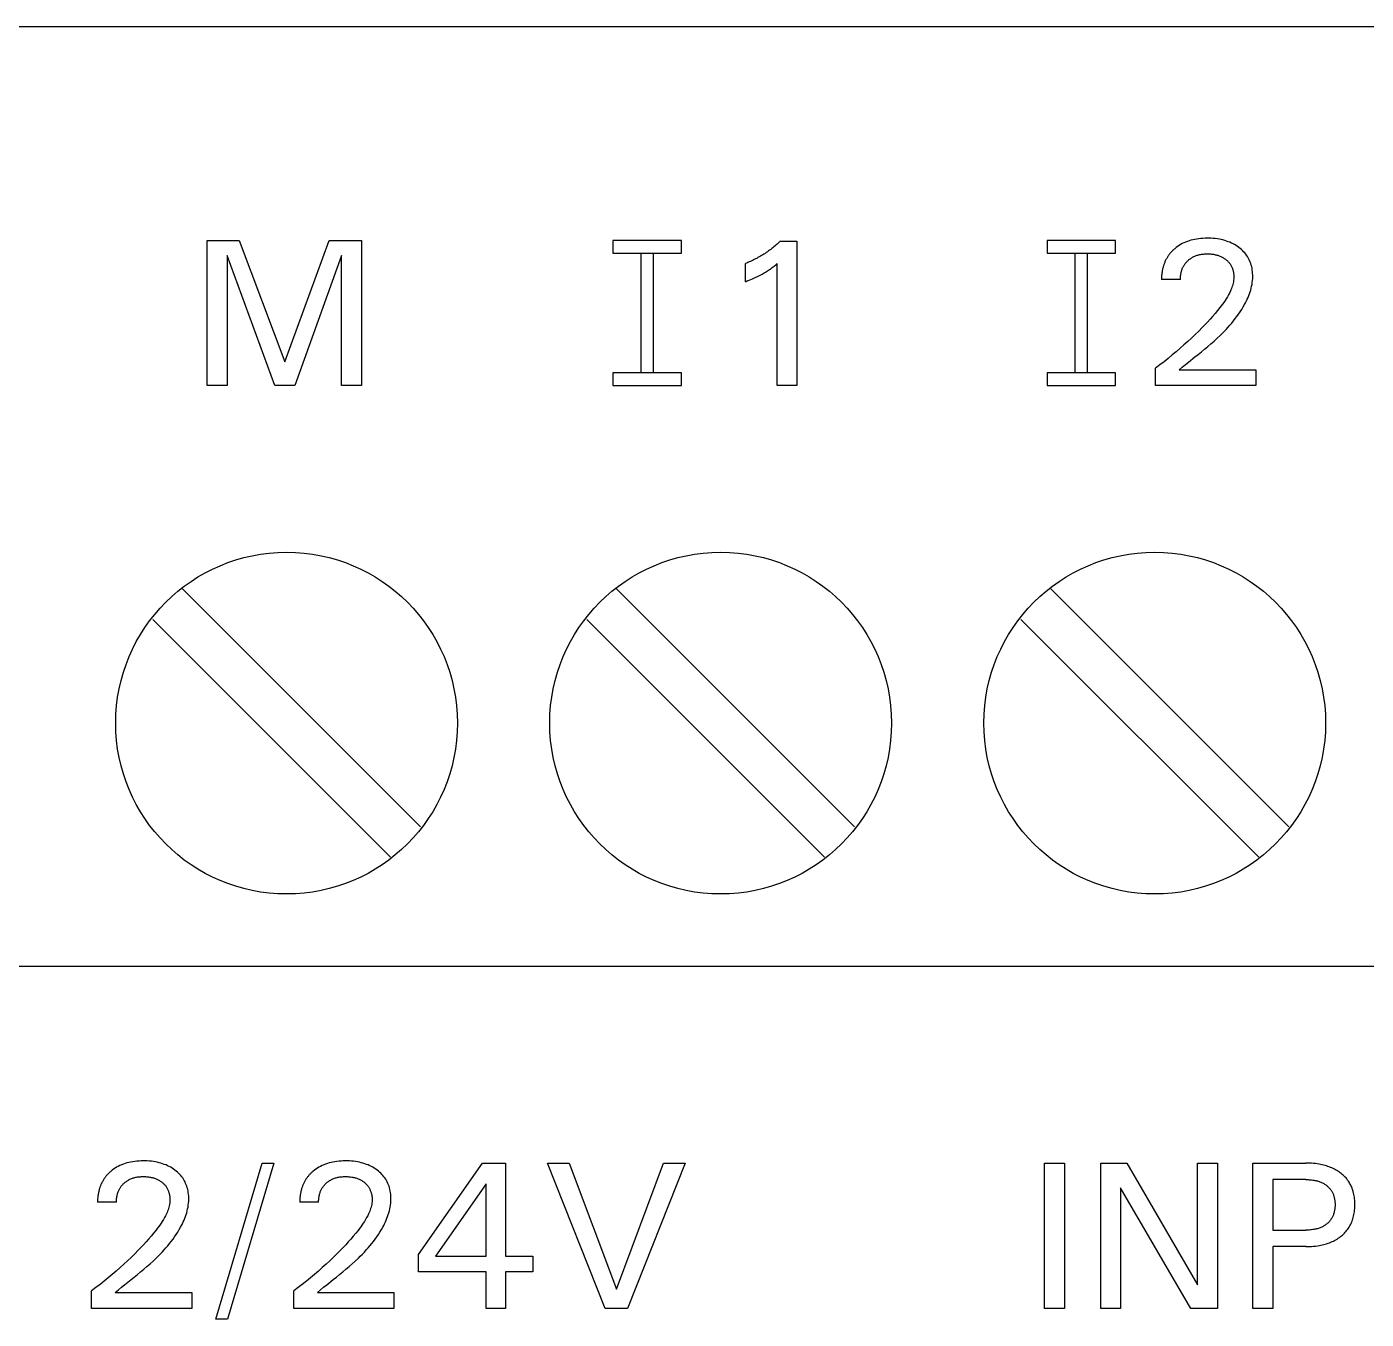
# Model space of a CAD drawing. Extents: x 0 to 420, y 0 to 297.
# Drawn here: x 154.85 to 170.53, y 244.73 to 259.86 of the extents above; entities that cross this region are included whole.
import ezdxf

# ---------------------------------------------------------------- set-up
doc = ezdxf.new("R2010")
doc.units = 0
doc.header["$LTSCALE"] = 23.1
doc.layers.add('10000_FRONT', color=7, linetype='CONTINUOUS')

msp = doc.modelspace()

# ---------------------------------------------------------------- linework, layer by layer
at = {"layer": '10000_FRONT', "color": 7, "linetype": 'CONTINUOUS'}
for p, q in [((182.263, 259.856), (148.763, 259.856)), ((156.963, 255.656), (156.963, 257.356)), ((156.963, 257.356), (157.34, 257.356)), ((157.34, 257.356), (157.874, 255.934)), ((157.874, 255.934), (158.391, 257.356)), ((158.391, 257.356), (158.768, 257.356)), ((158.768, 257.356), (158.768, 255.656)), ((161.713, 257.356), (161.713, 257.206)), ((162.513, 257.356), (161.713, 257.356)), ((162.513, 257.206), (162.513, 257.356)), ((163.546, 257.241), (163.533, 257.232)), ((163.559, 257.251), (163.546, 257.241)), ((163.572, 257.261), (163.559, 257.251)), ((163.585, 257.271), (163.572, 257.261)), ((163.597, 257.281), (163.585, 257.271)), ((163.61, 257.292), (163.597, 257.281)), ((163.622, 257.303), (163.61, 257.292)), ((163.635, 257.313), (163.622, 257.303)), ((163.647, 257.324), (163.635, 257.313)), ((163.659, 257.335), (163.647, 257.324)), ((163.67, 257.347), (163.659, 257.335)), ((163.67, 257.347), (163.863, 257.347)), ((163.863, 257.347), (163.863, 255.656)), ((166.793, 257.356), (166.793, 257.206)), ((167.593, 257.356), (166.793, 257.356)), ((167.593, 257.206), (167.593, 257.356)), ((168.263, 257.237), (168.257, 257.231)), ((168.269, 257.242), (168.263, 257.237)), ((168.275, 257.248), (168.269, 257.242)), ((168.281, 257.253), (168.275, 257.248)), ((168.287, 257.259), (168.281, 257.253)), ((168.304, 257.272), (168.287, 257.259)), ((168.321, 257.285), (168.304, 257.272)), ((168.338, 257.296), (168.321, 257.285)), ((168.356, 257.307), (168.338, 257.296)), ((168.375, 257.318), (168.356, 257.307)), ((168.394, 257.327), (168.375, 257.318)), ((168.414, 257.336), (168.394, 257.327)), ((168.435, 257.344), (168.414, 257.336)), ((168.456, 257.351), (168.435, 257.344)), ((168.477, 257.358), (168.456, 257.351)), ((168.498, 257.363), (168.477, 257.358)), ((168.52, 257.368), (168.498, 257.363)), ((168.544, 257.372), (168.52, 257.368)), ((168.569, 257.376), (168.544, 257.372)), ((168.593, 257.378), (168.569, 257.376)), ((168.618, 257.38), (168.593, 257.378)), ((168.642, 257.381), (168.618, 257.38)), ((168.667, 257.382), (168.642, 257.381)), ((168.691, 257.381), (168.667, 257.382)), ((168.715, 257.381), (168.691, 257.381)), ((168.739, 257.379), (168.715, 257.381)), ((168.762, 257.377), (168.739, 257.379)), ((168.786, 257.374), (168.762, 257.377)), ((168.81, 257.37), (168.786, 257.374)), ((168.831, 257.365), (168.81, 257.37)), ((168.852, 257.361), (168.831, 257.365)), ((168.873, 257.355), (168.852, 257.361)), ((168.894, 257.349), (168.873, 257.355)), ((168.914, 257.341), (168.894, 257.349)), ((168.934, 257.334), (168.914, 257.341)), ((168.952, 257.325), (168.934, 257.334)), ((168.971, 257.316), (168.952, 257.325)), ((168.988, 257.307), (168.971, 257.316)), ((169.006, 257.296), (168.988, 257.307)), ((169.023, 257.285), (169.006, 257.296)), ((169.039, 257.273), (169.023, 257.285)), ((169.054, 257.262), (169.039, 257.273)), ((169.068, 257.25), (169.054, 257.262)), ((169.081, 257.237), (169.068, 257.25)), ((169.094, 257.224), (169.081, 257.237)), ((157.196, 257.178), (157.196, 255.656)), ((157.756, 255.656), (157.196, 257.178)), ((158.535, 257.18), (157.99, 255.656)), ((158.535, 255.656), (158.535, 257.18)), ((161.713, 257.206), (162.513, 257.206)), ((162.038, 257.206), (162.038, 255.806)), ((162.188, 255.806), (162.188, 257.206)), ((163.278, 257.091), (163.263, 257.085)), ((163.263, 256.873), (163.263, 257.085)), ((163.293, 257.097), (163.278, 257.091)), ((163.308, 257.104), (163.293, 257.097)), ((163.323, 257.11), (163.308, 257.104)), ((163.338, 257.117), (163.323, 257.11)), ((163.352, 257.124), (163.338, 257.117)), ((163.367, 257.131), (163.352, 257.124)), ((163.382, 257.139), (163.367, 257.131)), ((163.396, 257.146), (163.382, 257.139)), ((163.41, 257.154), (163.396, 257.146)), ((163.424, 257.162), (163.41, 257.154)), ((163.438, 257.17), (163.424, 257.162)), ((163.452, 257.178), (163.438, 257.17)), ((163.466, 257.187), (163.452, 257.178)), ((163.479, 257.195), (163.466, 257.187)), ((163.493, 257.204), (163.479, 257.195)), ((163.506, 257.213), (163.493, 257.204)), ((163.52, 257.222), (163.506, 257.213)), ((163.533, 257.232), (163.52, 257.222)), ((163.617, 257.069), (163.635, 257.084)), ((163.635, 255.656), (163.635, 257.084)), ((166.793, 257.206), (167.593, 257.206)), ((167.118, 257.206), (167.118, 255.806)), ((167.268, 255.806), (167.268, 257.206)), ((168.163, 257.082), (168.16, 257.074)), ((168.166, 257.09), (168.163, 257.082)), ((168.17, 257.099), (168.166, 257.09)), ((168.173, 257.107), (168.17, 257.099)), ((168.177, 257.115), (168.173, 257.107)), ((168.18, 257.123), (168.177, 257.115)), ((168.184, 257.13), (168.18, 257.123)), ((168.188, 257.138), (168.184, 257.13)), ((168.193, 257.146), (168.188, 257.138)), ((168.197, 257.153), (168.193, 257.146)), ((168.202, 257.161), (168.197, 257.153)), ((168.206, 257.168), (168.202, 257.161)), ((168.211, 257.174), (168.206, 257.168)), ((168.215, 257.181), (168.211, 257.174)), ((168.22, 257.188), (168.215, 257.181)), ((168.225, 257.194), (168.22, 257.188)), ((168.23, 257.201), (168.225, 257.194)), ((168.235, 257.207), (168.23, 257.201)), ((168.241, 257.213), (168.235, 257.207)), ((168.246, 257.219), (168.241, 257.213)), ((168.252, 257.225), (168.246, 257.219)), ((168.257, 257.231), (168.252, 257.225)), ((168.406, 257.079), (168.411, 257.086)), ((168.411, 257.086), (168.416, 257.093)), ((168.416, 257.093), (168.422, 257.099)), ((168.422, 257.099), (168.428, 257.106)), ((168.428, 257.106), (168.433, 257.112)), ((168.433, 257.112), (168.44, 257.118)), ((168.44, 257.118), (168.447, 257.124)), ((168.447, 257.124), (168.454, 257.131)), ((168.454, 257.131), (168.462, 257.137)), ((168.462, 257.137), (168.47, 257.142)), ((168.47, 257.142), (168.478, 257.148)), ((168.478, 257.148), (168.486, 257.153)), ((168.486, 257.153), (168.495, 257.158)), ((168.495, 257.158), (168.503, 257.163)), ((168.503, 257.163), (168.512, 257.167)), ((168.512, 257.167), (168.521, 257.171)), ((168.521, 257.171), (168.531, 257.175)), ((168.531, 257.175), (168.54, 257.179)), ((168.54, 257.179), (168.55, 257.182)), ((168.55, 257.182), (168.559, 257.185)), ((168.559, 257.185), (168.569, 257.187)), ((168.569, 257.187), (168.579, 257.19)), ((168.579, 257.19), (168.59, 257.192)), ((168.59, 257.192), (168.601, 257.194)), ((168.601, 257.194), (168.612, 257.195)), ((168.612, 257.195), (168.623, 257.196)), ((168.623, 257.196), (168.634, 257.197)), ((168.634, 257.197), (168.645, 257.198)), ((168.645, 257.198), (168.656, 257.198)), ((168.656, 257.198), (168.667, 257.199)), ((168.667, 257.199), (168.679, 257.198)), ((168.679, 257.198), (168.691, 257.198)), ((168.691, 257.198), (168.704, 257.197)), ((168.704, 257.197), (168.716, 257.196)), ((168.716, 257.196), (168.728, 257.195)), ((168.728, 257.195), (168.74, 257.193)), ((168.74, 257.193), (168.752, 257.191)), ((168.752, 257.191), (168.762, 257.189)), ((168.762, 257.189), (168.771, 257.187)), ((168.771, 257.187), (168.781, 257.184)), ((168.781, 257.184), (168.79, 257.182)), ((168.79, 257.182), (168.799, 257.179)), ((168.799, 257.179), (168.808, 257.175)), ((168.808, 257.175), (168.817, 257.172)), ((168.817, 257.172), (168.826, 257.168)), ((168.826, 257.168), (168.835, 257.164)), ((168.835, 257.164), (168.843, 257.16)), ((168.843, 257.16), (168.851, 257.156)), ((168.851, 257.156), (168.859, 257.151)), ((168.859, 257.151), (168.866, 257.146)), ((168.866, 257.146), (168.874, 257.141)), ((168.874, 257.141), (168.881, 257.136)), ((168.881, 257.136), (168.888, 257.13)), ((168.888, 257.13), (168.895, 257.124)), ((168.895, 257.124), (168.901, 257.119)), ((168.901, 257.119), (168.907, 257.113)), ((168.907, 257.113), (168.913, 257.107)), ((168.913, 257.107), (168.919, 257.101)), ((168.919, 257.101), (168.924, 257.094)), ((168.924, 257.094), (168.93, 257.088)), ((168.93, 257.088), (168.935, 257.081)), ((168.935, 257.081), (168.939, 257.074)), ((169.106, 257.211), (169.094, 257.224)), ((169.118, 257.196), (169.106, 257.211)), ((169.129, 257.182), (169.118, 257.196)), ((169.139, 257.167), (169.129, 257.182)), ((169.148, 257.151), (169.139, 257.167)), ((169.156, 257.135), (169.148, 257.151)), ((169.164, 257.119), (169.156, 257.135)), ((169.171, 257.102), (169.164, 257.119)), ((169.177, 257.085), (169.171, 257.102)), ((169.183, 257.068), (169.177, 257.085)), ((163.368, 256.917), (163.383, 256.924)), ((163.383, 256.924), (163.398, 256.931)), ((163.398, 256.931), (163.413, 256.938)), ((163.413, 256.938), (163.428, 256.946)), ((163.428, 256.946), (163.443, 256.954)), ((163.443, 256.954), (163.458, 256.962)), ((163.458, 256.962), (163.47, 256.969)), ((163.47, 256.969), (163.483, 256.976)), ((163.483, 256.976), (163.496, 256.984)), ((163.496, 256.984), (163.508, 256.991)), ((163.508, 256.991), (163.521, 256.999)), ((163.521, 256.999), (163.533, 257.007)), ((163.533, 257.007), (163.544, 257.014)), ((163.544, 257.014), (163.554, 257.021)), ((163.554, 257.021), (163.565, 257.029)), ((163.565, 257.029), (163.576, 257.037)), ((163.576, 257.037), (163.588, 257.046)), ((163.588, 257.046), (163.599, 257.055)), ((163.599, 257.055), (163.617, 257.069)), ((168.134, 256.936), (168.133, 256.926)), ((168.133, 256.926), (168.133, 256.916)), ((168.135, 256.955), (168.134, 256.945)), ((168.134, 256.945), (168.134, 256.936)), ((168.136, 256.964), (168.135, 256.955)), ((168.137, 256.974), (168.136, 256.964)), ((168.139, 256.984), (168.137, 256.974)), ((168.14, 256.993), (168.139, 256.984)), ((168.142, 257.003), (168.14, 256.993)), ((168.144, 257.012), (168.142, 257.003)), ((168.146, 257.022), (168.144, 257.012)), ((168.148, 257.031), (168.146, 257.022)), ((168.15, 257.04), (168.148, 257.031)), ((168.152, 257.049), (168.15, 257.04)), ((168.155, 257.057), (168.152, 257.049)), ((168.158, 257.066), (168.155, 257.057)), ((168.16, 257.074), (168.158, 257.066)), ((168.354, 256.919), (168.355, 256.93)), ((168.355, 256.93), (168.356, 256.941)), ((168.356, 256.941), (168.357, 256.952)), ((168.357, 256.952), (168.359, 256.963)), ((168.359, 256.963), (168.361, 256.973)), ((168.361, 256.973), (168.363, 256.984)), ((168.363, 256.984), (168.365, 256.993)), ((168.365, 256.993), (168.368, 257.001)), ((168.368, 257.001), (168.37, 257.009)), ((168.37, 257.009), (168.373, 257.018)), ((168.373, 257.018), (168.376, 257.026)), ((168.376, 257.026), (168.38, 257.034)), ((168.38, 257.034), (168.384, 257.042)), ((168.384, 257.042), (168.388, 257.05)), ((168.388, 257.05), (168.392, 257.057)), ((168.392, 257.057), (168.396, 257.065)), ((168.396, 257.065), (168.401, 257.072)), ((168.401, 257.072), (168.406, 257.079)), ((168.939, 257.074), (168.944, 257.067)), ((168.944, 257.067), (168.948, 257.06)), ((168.948, 257.06), (168.952, 257.052)), ((168.952, 257.052), (168.956, 257.044)), ((168.956, 257.044), (168.959, 257.037)), ((168.959, 257.037), (168.962, 257.029)), ((168.962, 257.029), (168.965, 257.021)), ((168.965, 257.021), (168.967, 257.013)), ((168.967, 257.013), (168.97, 257.005)), ((168.97, 257.005), (168.972, 256.996)), ((168.972, 256.996), (168.974, 256.986)), ((168.974, 256.986), (168.976, 256.977)), ((168.976, 256.977), (168.977, 256.968)), ((168.977, 256.968), (168.979, 256.959)), ((168.979, 256.959), (168.979, 256.949)), ((168.979, 256.949), (168.98, 256.94)), ((168.98, 256.94), (168.98, 256.931)), ((168.98, 256.931), (168.98, 256.921)), ((169.188, 257.049), (169.183, 257.068)), ((169.192, 257.029), (169.188, 257.049)), ((169.195, 257.01), (169.192, 257.029)), ((169.198, 256.99), (169.195, 257.01)), ((169.199, 256.971), (169.198, 256.99)), ((169.2, 256.951), (169.199, 256.971)), ((169.2, 256.931), (169.2, 256.951)), ((169.2, 256.909), (169.2, 256.931)), ((163.263, 256.873), (163.284, 256.882)), ((163.284, 256.882), (163.305, 256.89)), ((163.305, 256.89), (163.326, 256.899)), ((163.326, 256.899), (163.347, 256.908)), ((163.347, 256.908), (163.368, 256.917)), ((168.133, 256.916), (168.133, 256.907)), ((168.133, 256.907), (168.133, 256.897)), ((168.354, 256.897), (168.133, 256.897)), ((168.354, 256.908), (168.354, 256.919)), ((168.354, 256.897), (168.354, 256.908)), ((168.945, 256.779), (168.939, 256.764)), ((168.952, 256.794), (168.945, 256.779)), ((168.957, 256.81), (168.952, 256.794)), ((168.963, 256.825), (168.957, 256.81)), ((168.967, 256.841), (168.963, 256.825)), ((168.971, 256.857), (168.967, 256.841)), ((168.975, 256.873), (168.971, 256.857)), ((168.977, 256.889), (168.975, 256.873)), ((168.979, 256.905), (168.977, 256.889)), ((168.98, 256.921), (168.979, 256.905)), ((169.169, 256.753), (169.176, 256.775)), ((169.176, 256.775), (169.182, 256.797)), ((169.182, 256.797), (169.187, 256.819)), ((169.187, 256.819), (169.192, 256.841)), ((169.192, 256.841), (169.195, 256.864)), ((169.195, 256.864), (169.198, 256.886)), ((169.198, 256.886), (169.2, 256.909)), ((168.846, 256.61), (168.831, 256.589)), ((168.861, 256.631), (168.846, 256.61)), ((168.876, 256.652), (168.861, 256.631)), ((168.889, 256.673), (168.876, 256.652)), ((168.903, 256.695), (168.889, 256.673)), ((168.916, 256.718), (168.903, 256.695)), ((168.928, 256.74), (168.916, 256.718)), ((168.939, 256.764), (168.928, 256.74)), ((169.105, 256.607), (169.116, 256.627)), ((169.116, 256.627), (169.126, 256.647)), ((169.126, 256.647), (169.135, 256.668)), ((169.135, 256.668), (169.145, 256.689)), ((169.145, 256.689), (169.153, 256.71)), ((169.153, 256.71), (169.161, 256.732)), ((169.161, 256.732), (169.169, 256.753)), ((168.73, 256.466), (168.701, 256.433)), ((168.759, 256.5), (168.73, 256.466)), ((168.787, 256.534), (168.759, 256.5)), ((168.815, 256.569), (168.787, 256.534)), ((168.831, 256.589), (168.815, 256.569)), ((168.996, 256.44), (169.016, 256.466)), ((169.016, 256.466), (169.035, 256.493)), ((169.035, 256.493), (169.054, 256.521)), ((169.054, 256.521), (169.072, 256.549)), ((169.072, 256.549), (169.089, 256.577)), ((169.089, 256.577), (169.105, 256.607)), ((168.609, 256.336), (168.568, 256.294)), ((168.64, 256.368), (168.609, 256.336)), ((168.67, 256.4), (168.64, 256.368)), ((168.701, 256.433), (168.67, 256.4)), ((168.865, 256.29), (168.888, 256.314)), ((168.888, 256.314), (168.911, 256.339)), ((168.911, 256.339), (168.933, 256.363)), ((168.933, 256.363), (168.955, 256.388)), ((168.955, 256.388), (168.976, 256.414)), ((168.976, 256.414), (168.996, 256.44)), ((168.44, 256.173), (168.395, 256.133)), ((168.483, 256.213), (168.44, 256.173)), ((168.526, 256.253), (168.483, 256.213)), ((168.568, 256.294), (168.526, 256.253)), ((168.674, 256.114), (168.711, 256.146)), ((168.711, 256.146), (168.747, 256.178)), ((168.747, 256.178), (168.783, 256.21)), ((168.783, 256.21), (168.818, 256.244)), ((168.818, 256.244), (168.842, 256.267)), ((168.842, 256.267), (168.865, 256.29)), ((168.258, 256.015), (168.21, 255.975)), ((168.304, 256.053), (168.258, 256.015)), ((168.35, 256.093), (168.304, 256.053)), ((168.395, 256.133), (168.35, 256.093)), ((168.45, 255.932), (168.524, 255.992)), ((168.524, 255.992), (168.562, 256.022)), ((168.562, 256.022), (168.599, 256.052)), ((168.599, 256.052), (168.637, 256.083)), ((168.637, 256.083), (168.674, 256.114)), ((168.113, 255.898), (168.063, 255.86)), ((168.063, 255.656), (168.063, 255.86)), ((168.162, 255.936), (168.113, 255.898)), ((168.21, 255.975), (168.162, 255.936)), ((168.34, 255.842), (168.376, 255.872)), ((168.34, 255.842), (169.235, 255.842)), ((168.376, 255.872), (168.413, 255.902)), ((168.413, 255.902), (168.45, 255.932)), ((169.235, 255.842), (169.235, 255.656)), ((161.713, 255.806), (161.713, 255.656)), ((162.513, 255.806), (161.713, 255.806)), ((162.513, 255.656), (162.513, 255.806)), ((166.793, 255.806), (166.793, 255.656)), ((167.593, 255.806), (166.793, 255.806)), ((167.593, 255.656), (167.593, 255.806)), ((157.196, 255.656), (156.963, 255.656)), ((157.99, 255.656), (157.756, 255.656)), ((158.768, 255.656), (158.535, 255.656)), ((161.713, 255.656), (162.513, 255.656)), ((163.863, 255.656), (163.635, 255.656)), ((166.793, 255.656), (167.593, 255.656)), ((169.235, 255.656), (168.063, 255.656)), ((159.461, 250.492), (156.676, 253.277)), ((164.541, 250.492), (161.756, 253.277)), ((169.621, 250.492), (166.836, 253.277)), ((156.326, 252.92), (159.11, 250.136)), ((161.406, 252.92), (164.19, 250.136)), ((166.486, 252.92), (169.27, 250.136)), ((182.263, 248.856), (148.763, 248.856)), ((156.141, 246.578), (156.117, 246.576)), ((156.166, 246.58), (156.141, 246.578)), ((156.19, 246.581), (156.166, 246.58)), ((156.215, 246.582), (156.19, 246.581)), ((156.239, 246.581), (156.215, 246.582)), ((156.263, 246.581), (156.239, 246.581)), ((156.287, 246.579), (156.263, 246.581)), ((156.311, 246.577), (156.287, 246.579)), ((158.508, 246.578), (158.483, 246.576)), ((158.532, 246.58), (158.508, 246.578)), ((158.557, 246.581), (158.532, 246.58)), ((158.581, 246.582), (158.557, 246.581)), ((158.605, 246.581), (158.581, 246.582)), ((158.629, 246.581), (158.605, 246.581)), ((158.653, 246.579), (158.629, 246.581)), ((158.677, 246.577), (158.653, 246.579)), ((155.8, 246.425), (155.794, 246.419)), ((155.805, 246.431), (155.8, 246.425)), ((155.811, 246.437), (155.805, 246.431)), ((155.817, 246.442), (155.811, 246.437)), ((155.823, 246.448), (155.817, 246.442)), ((155.829, 246.453), (155.823, 246.448)), ((155.835, 246.459), (155.829, 246.453)), ((155.852, 246.472), (155.835, 246.459)), ((155.869, 246.485), (155.852, 246.472)), ((155.886, 246.496), (155.869, 246.485)), ((155.904, 246.507), (155.886, 246.496)), ((155.923, 246.518), (155.904, 246.507)), ((155.942, 246.527), (155.923, 246.518)), ((155.962, 246.536), (155.942, 246.527)), ((155.983, 246.544), (155.962, 246.536)), ((156.004, 246.551), (155.983, 246.544)), ((156.025, 246.558), (156.004, 246.551)), ((156.047, 246.563), (156.025, 246.558)), ((156.068, 246.568), (156.047, 246.563)), ((156.093, 246.572), (156.068, 246.568)), ((156.117, 246.576), (156.093, 246.572)), ((156.334, 246.574), (156.311, 246.577)), ((156.358, 246.57), (156.334, 246.574)), ((156.379, 246.565), (156.358, 246.57)), ((156.4, 246.561), (156.379, 246.565)), ((156.421, 246.555), (156.4, 246.561)), ((156.442, 246.549), (156.421, 246.555)), ((156.462, 246.541), (156.442, 246.549)), ((156.482, 246.534), (156.462, 246.541)), ((156.501, 246.525), (156.482, 246.534)), ((156.519, 246.516), (156.501, 246.525)), ((156.537, 246.507), (156.519, 246.516)), ((156.554, 246.496), (156.537, 246.507)), ((156.571, 246.485), (156.554, 246.496)), ((156.587, 246.473), (156.571, 246.485)), ((156.602, 246.462), (156.587, 246.473)), ((156.616, 246.45), (156.602, 246.462)), ((156.629, 246.437), (156.616, 246.45)), ((156.642, 246.424), (156.629, 246.437)), ((156.654, 246.411), (156.642, 246.424)), ((157.066, 244.729), (157.607, 246.556)), ((157.744, 246.556), (157.203, 244.729)), ((157.607, 246.556), (157.744, 246.556)), ((158.166, 246.425), (158.161, 246.419)), ((158.172, 246.431), (158.166, 246.425)), ((158.178, 246.437), (158.172, 246.431)), ((158.183, 246.442), (158.178, 246.437)), ((158.189, 246.448), (158.183, 246.442)), ((158.196, 246.453), (158.189, 246.448)), ((158.202, 246.459), (158.196, 246.453)), ((158.218, 246.472), (158.202, 246.459)), ((158.235, 246.485), (158.218, 246.472)), ((158.253, 246.496), (158.235, 246.485)), ((158.271, 246.507), (158.253, 246.496)), ((158.289, 246.518), (158.271, 246.507)), ((158.308, 246.527), (158.289, 246.518)), ((158.328, 246.536), (158.308, 246.527)), ((158.349, 246.544), (158.328, 246.536)), ((158.37, 246.551), (158.349, 246.544)), ((158.391, 246.558), (158.37, 246.551)), ((158.413, 246.563), (158.391, 246.558)), ((158.435, 246.568), (158.413, 246.563)), ((158.459, 246.572), (158.435, 246.568)), ((158.483, 246.576), (158.459, 246.572)), ((158.701, 246.574), (158.677, 246.577)), ((158.724, 246.57), (158.701, 246.574)), ((158.746, 246.565), (158.724, 246.57)), ((158.767, 246.561), (158.746, 246.565)), ((158.787, 246.555), (158.767, 246.561)), ((158.808, 246.549), (158.787, 246.555)), ((158.828, 246.541), (158.808, 246.549)), ((158.848, 246.534), (158.828, 246.541)), ((158.867, 246.525), (158.848, 246.534)), ((158.885, 246.516), (158.867, 246.525)), ((158.903, 246.507), (158.885, 246.516)), ((158.92, 246.496), (158.903, 246.507)), ((158.937, 246.485), (158.92, 246.496)), ((158.954, 246.473), (158.937, 246.485)), ((158.968, 246.462), (158.954, 246.473)), ((158.982, 246.45), (158.968, 246.462)), ((158.995, 246.437), (158.982, 246.45)), ((159.008, 246.424), (158.995, 246.437)), ((159.021, 246.411), (159.008, 246.424)), ((159.437, 245.487), (160.186, 246.556)), ((160.186, 246.556), (160.455, 246.556)), ((160.455, 246.556), (160.455, 245.467)), ((161.622, 244.856), (160.947, 246.556)), ((160.947, 246.556), (161.199, 246.556)), ((161.199, 246.556), (161.756, 245.079)), ((161.756, 245.079), (162.305, 246.556)), ((162.557, 246.556), (161.882, 244.856)), ((162.305, 246.556), (162.557, 246.556)), ((166.763, 244.856), (166.763, 246.556)), ((166.763, 246.556), (166.996, 246.556)), ((166.996, 246.556), (166.996, 244.856)), ((167.422, 244.856), (167.422, 246.556)), ((167.422, 246.556), (167.725, 246.556)), ((167.725, 246.556), (168.555, 245.131)), ((168.555, 245.131), (168.555, 246.556)), ((168.555, 246.556), (168.786, 246.556)), ((168.786, 246.556), (168.786, 244.856)), ((169.203, 244.856), (169.203, 246.556)), ((169.203, 246.556), (169.821, 246.556)), ((169.843, 246.556), (169.821, 246.556)), ((169.866, 246.555), (169.843, 246.556)), ((169.888, 246.554), (169.866, 246.555)), ((169.911, 246.553), (169.888, 246.554)), ((169.933, 246.55), (169.911, 246.553)), ((169.956, 246.547), (169.933, 246.55)), ((169.978, 246.544), (169.956, 246.547)), ((169.995, 246.541), (169.978, 246.544)), ((170.012, 246.537), (169.995, 246.541)), ((170.029, 246.533), (170.012, 246.537)), ((170.046, 246.529), (170.029, 246.533)), ((170.063, 246.524), (170.046, 246.529)), ((170.079, 246.518), (170.063, 246.524)), ((170.096, 246.512), (170.079, 246.518)), ((170.112, 246.506), (170.096, 246.512)), ((170.127, 246.5), (170.112, 246.506)), ((170.142, 246.493), (170.127, 246.5)), ((170.156, 246.486), (170.142, 246.493)), ((170.17, 246.478), (170.156, 246.486)), ((170.184, 246.47), (170.17, 246.478)), ((170.198, 246.462), (170.184, 246.47)), ((170.211, 246.453), (170.198, 246.462)), ((170.225, 246.443), (170.211, 246.453)), ((170.237, 246.434), (170.225, 246.443)), ((170.248, 246.424), (170.237, 246.434)), ((170.26, 246.414), (170.248, 246.424)), ((155.706, 246.266), (155.703, 246.257)), ((155.709, 246.274), (155.706, 246.266)), ((155.711, 246.282), (155.709, 246.274)), ((155.715, 246.29), (155.711, 246.282)), ((155.718, 246.299), (155.715, 246.29)), ((155.721, 246.307), (155.718, 246.299)), ((155.725, 246.315), (155.721, 246.307)), ((155.729, 246.323), (155.725, 246.315)), ((155.732, 246.33), (155.729, 246.323)), ((155.737, 246.338), (155.732, 246.33)), ((155.741, 246.346), (155.737, 246.338)), ((155.745, 246.353), (155.741, 246.346)), ((155.75, 246.361), (155.745, 246.353)), ((155.754, 246.368), (155.75, 246.361)), ((155.759, 246.374), (155.754, 246.368)), ((155.763, 246.381), (155.759, 246.374)), ((155.768, 246.388), (155.763, 246.381)), ((155.773, 246.394), (155.768, 246.388)), ((155.778, 246.401), (155.773, 246.394)), ((155.783, 246.407), (155.778, 246.401)), ((155.789, 246.413), (155.783, 246.407)), ((155.794, 246.419), (155.789, 246.413)), ((155.94, 246.257), (155.944, 246.265)), ((155.944, 246.265), (155.949, 246.272)), ((155.949, 246.272), (155.954, 246.279)), ((155.954, 246.279), (155.959, 246.286)), ((155.959, 246.286), (155.964, 246.293)), ((155.964, 246.293), (155.97, 246.299)), ((155.97, 246.299), (155.976, 246.306)), ((155.976, 246.306), (155.982, 246.312)), ((155.982, 246.312), (155.988, 246.318)), ((155.988, 246.318), (155.995, 246.324)), ((155.995, 246.324), (156.003, 246.331)), ((156.003, 246.331), (156.01, 246.337)), ((156.01, 246.337), (156.018, 246.342)), ((156.018, 246.342), (156.026, 246.348)), ((156.026, 246.348), (156.034, 246.353)), ((156.034, 246.353), (156.043, 246.358)), ((156.043, 246.358), (156.051, 246.363)), ((156.051, 246.363), (156.06, 246.367)), ((156.06, 246.367), (156.07, 246.371)), ((156.07, 246.371), (156.079, 246.375)), ((156.079, 246.375), (156.088, 246.379)), ((156.088, 246.379), (156.098, 246.382)), ((156.098, 246.382), (156.108, 246.385)), ((156.108, 246.385), (156.117, 246.387)), ((156.117, 246.387), (156.127, 246.39)), ((156.127, 246.39), (156.138, 246.392)), ((156.138, 246.392), (156.149, 246.394)), ((156.149, 246.394), (156.16, 246.395)), ((156.16, 246.395), (156.171, 246.396)), ((156.171, 246.396), (156.182, 246.397)), ((156.182, 246.397), (156.193, 246.398)), ((156.193, 246.398), (156.204, 246.398)), ((156.204, 246.398), (156.215, 246.399)), ((156.215, 246.399), (156.227, 246.398)), ((156.227, 246.398), (156.24, 246.398)), ((156.24, 246.398), (156.252, 246.397)), ((156.252, 246.397), (156.264, 246.396)), ((156.264, 246.396), (156.276, 246.395)), ((156.276, 246.395), (156.289, 246.393)), ((156.289, 246.393), (156.301, 246.391)), ((156.301, 246.391), (156.31, 246.389)), ((156.31, 246.389), (156.32, 246.387)), ((156.32, 246.387), (156.329, 246.384)), ((156.329, 246.384), (156.338, 246.382)), ((156.338, 246.382), (156.347, 246.379)), ((156.347, 246.379), (156.357, 246.375)), ((156.357, 246.375), (156.366, 246.372)), ((156.366, 246.372), (156.375, 246.368)), ((156.375, 246.368), (156.383, 246.364)), ((156.383, 246.364), (156.391, 246.36)), ((156.391, 246.36), (156.399, 246.356)), ((156.399, 246.356), (156.407, 246.351)), ((156.407, 246.351), (156.415, 246.346)), ((156.415, 246.346), (156.422, 246.341)), ((156.422, 246.341), (156.429, 246.336)), ((156.429, 246.336), (156.437, 246.33)), ((156.437, 246.33), (156.443, 246.324)), ((156.443, 246.324), (156.449, 246.319)), ((156.449, 246.319), (156.456, 246.313)), ((156.456, 246.313), (156.461, 246.307)), ((156.461, 246.307), (156.467, 246.301)), ((156.467, 246.301), (156.473, 246.294)), ((156.473, 246.294), (156.478, 246.288)), ((156.478, 246.288), (156.483, 246.281)), ((156.483, 246.281), (156.488, 246.274)), ((156.488, 246.274), (156.492, 246.267)), ((156.492, 246.267), (156.496, 246.26)), ((156.666, 246.396), (156.654, 246.411)), ((156.677, 246.382), (156.666, 246.396)), ((156.687, 246.367), (156.677, 246.382)), ((156.696, 246.351), (156.687, 246.367)), ((156.705, 246.335), (156.696, 246.351)), ((156.712, 246.319), (156.705, 246.335)), ((156.719, 246.302), (156.712, 246.319)), ((156.725, 246.285), (156.719, 246.302)), ((156.731, 246.268), (156.725, 246.285)), ((156.736, 246.249), (156.731, 246.268)), ((158.072, 246.266), (158.069, 246.257)), ((158.075, 246.274), (158.072, 246.266)), ((158.078, 246.282), (158.075, 246.274)), ((158.081, 246.29), (158.078, 246.282)), ((158.084, 246.299), (158.081, 246.29)), ((158.088, 246.307), (158.084, 246.299)), ((158.091, 246.315), (158.088, 246.307)), ((158.095, 246.323), (158.091, 246.315)), ((158.099, 246.33), (158.095, 246.323)), ((158.103, 246.338), (158.099, 246.33)), ((158.107, 246.346), (158.103, 246.338)), ((158.111, 246.353), (158.107, 246.346)), ((158.116, 246.361), (158.111, 246.353)), ((158.12, 246.368), (158.116, 246.361)), ((158.125, 246.374), (158.12, 246.368)), ((158.13, 246.381), (158.125, 246.374)), ((158.134, 246.388), (158.13, 246.381)), ((158.139, 246.394), (158.134, 246.388)), ((158.145, 246.401), (158.139, 246.394)), ((158.15, 246.407), (158.145, 246.401)), ((158.155, 246.413), (158.15, 246.407)), ((158.161, 246.419), (158.155, 246.413)), ((158.306, 246.257), (158.311, 246.265)), ((158.311, 246.265), (158.315, 246.272)), ((158.315, 246.272), (158.32, 246.279)), ((158.32, 246.279), (158.325, 246.286)), ((158.325, 246.286), (158.331, 246.293)), ((158.331, 246.293), (158.336, 246.299)), ((158.336, 246.299), (158.342, 246.306)), ((158.342, 246.306), (158.348, 246.312)), ((158.348, 246.312), (158.354, 246.318)), ((158.354, 246.318), (158.361, 246.324)), ((158.361, 246.324), (158.369, 246.331)), ((158.369, 246.331), (158.376, 246.337)), ((158.376, 246.337), (158.384, 246.342)), ((158.384, 246.342), (158.392, 246.348)), ((158.392, 246.348), (158.401, 246.353)), ((158.401, 246.353), (158.409, 246.358)), ((158.409, 246.358), (158.418, 246.363)), ((158.418, 246.363), (158.427, 246.367)), ((158.427, 246.367), (158.436, 246.371)), ((158.436, 246.371), (158.445, 246.375)), ((158.445, 246.375), (158.455, 246.379)), ((158.455, 246.379), (158.464, 246.382)), ((158.464, 246.382), (158.474, 246.385)), ((158.474, 246.385), (158.484, 246.387)), ((158.484, 246.387), (158.493, 246.39)), ((158.493, 246.39), (158.504, 246.392)), ((158.504, 246.392), (158.515, 246.394)), ((158.515, 246.394), (158.526, 246.395)), ((158.526, 246.395), (158.537, 246.396)), ((158.537, 246.396), (158.548, 246.397)), ((158.548, 246.397), (158.559, 246.398)), ((158.559, 246.398), (158.57, 246.398)), ((158.57, 246.398), (158.581, 246.399)), ((158.581, 246.399), (158.594, 246.398)), ((158.594, 246.398), (158.606, 246.398)), ((158.606, 246.398), (158.618, 246.397)), ((158.618, 246.397), (158.63, 246.396)), ((158.63, 246.396), (158.643, 246.395)), ((158.643, 246.395), (158.655, 246.393)), ((158.655, 246.393), (158.667, 246.391)), ((158.667, 246.391), (158.676, 246.389)), ((158.676, 246.389), (158.686, 246.387)), ((158.686, 246.387), (158.695, 246.384)), ((158.695, 246.384), (158.705, 246.382)), ((158.705, 246.382), (158.714, 246.379)), ((158.714, 246.379), (158.723, 246.375)), ((158.723, 246.375), (158.732, 246.372)), ((158.732, 246.372), (158.741, 246.368)), ((158.741, 246.368), (158.749, 246.364)), ((158.749, 246.364), (158.757, 246.36)), ((158.757, 246.36), (158.765, 246.356)), ((158.765, 246.356), (158.773, 246.351)), ((158.773, 246.351), (158.781, 246.346)), ((158.781, 246.346), (158.788, 246.341)), ((158.788, 246.341), (158.796, 246.336)), ((158.796, 246.336), (158.803, 246.33)), ((158.803, 246.33), (158.809, 246.324)), ((158.809, 246.324), (158.816, 246.319)), ((158.816, 246.319), (158.822, 246.313)), ((158.822, 246.313), (158.828, 246.307)), ((158.828, 246.307), (158.833, 246.301)), ((158.833, 246.301), (158.839, 246.294)), ((158.839, 246.294), (158.844, 246.288)), ((158.844, 246.288), (158.849, 246.281)), ((158.849, 246.281), (158.854, 246.274)), ((158.854, 246.274), (158.858, 246.267)), ((158.858, 246.267), (158.862, 246.26)), ((159.032, 246.396), (159.021, 246.411)), ((159.043, 246.382), (159.032, 246.396)), ((159.053, 246.367), (159.043, 246.382)), ((159.062, 246.351), (159.053, 246.367)), ((159.071, 246.335), (159.062, 246.351)), ((159.078, 246.319), (159.071, 246.335)), ((159.085, 246.302), (159.078, 246.319)), ((159.092, 246.285), (159.085, 246.302)), ((159.097, 246.268), (159.092, 246.285)), ((159.102, 246.249), (159.097, 246.268)), ((160.227, 246.314), (159.635, 245.467)), ((160.227, 245.467), (160.227, 246.314)), ((167.654, 246.266), (167.654, 244.856)), ((168.474, 244.856), (167.654, 246.266)), ((169.435, 246.364), (169.435, 245.771)), ((169.821, 246.364), (169.435, 246.364)), ((169.821, 246.364), (169.835, 246.363)), ((169.835, 246.363), (169.848, 246.363)), ((169.848, 246.363), (169.862, 246.362)), ((169.862, 246.362), (169.875, 246.361)), ((169.875, 246.361), (169.889, 246.36)), ((169.889, 246.36), (169.902, 246.358)), ((169.902, 246.358), (169.916, 246.356)), ((169.916, 246.356), (169.926, 246.354)), ((169.926, 246.354), (169.937, 246.352)), ((169.937, 246.352), (169.947, 246.349)), ((169.947, 246.349), (169.957, 246.347)), ((169.957, 246.347), (169.967, 246.344)), ((169.967, 246.344), (169.977, 246.341)), ((169.977, 246.341), (169.987, 246.337)), ((169.987, 246.337), (169.997, 246.333)), ((169.997, 246.333), (170.005, 246.329)), ((170.005, 246.329), (170.014, 246.325)), ((170.014, 246.325), (170.023, 246.321)), ((170.023, 246.321), (170.031, 246.316)), ((170.031, 246.316), (170.039, 246.311)), ((170.039, 246.311), (170.048, 246.306)), ((170.048, 246.306), (170.055, 246.301)), ((170.055, 246.301), (170.063, 246.295)), ((170.063, 246.295), (170.07, 246.289)), ((170.07, 246.289), (170.077, 246.283)), ((170.077, 246.283), (170.084, 246.277)), ((170.084, 246.277), (170.09, 246.271)), ((170.09, 246.271), (170.096, 246.264)), ((170.096, 246.264), (170.102, 246.257)), ((170.271, 246.404), (170.26, 246.414)), ((170.281, 246.393), (170.271, 246.404)), ((170.292, 246.382), (170.281, 246.393)), ((170.301, 246.37), (170.292, 246.382)), ((170.311, 246.358), (170.301, 246.37)), ((170.32, 246.346), (170.311, 246.358)), ((170.327, 246.334), (170.32, 246.346)), ((170.334, 246.323), (170.327, 246.334)), ((170.341, 246.311), (170.334, 246.323)), ((170.347, 246.299), (170.341, 246.311)), ((170.353, 246.286), (170.347, 246.299)), ((170.359, 246.274), (170.353, 246.286)), ((170.364, 246.261), (170.359, 246.274)), ((155.682, 246.126), (155.681, 246.116)), ((155.681, 246.116), (155.681, 246.107)), ((155.681, 246.107), (155.681, 246.097)), ((155.683, 246.145), (155.682, 246.136)), ((155.682, 246.136), (155.682, 246.126)), ((155.684, 246.164), (155.683, 246.155)), ((155.683, 246.155), (155.683, 246.145)), ((155.686, 246.174), (155.684, 246.164)), ((155.687, 246.184), (155.686, 246.174)), ((155.688, 246.193), (155.687, 246.184)), ((155.69, 246.203), (155.688, 246.193)), ((155.692, 246.212), (155.69, 246.203)), ((155.694, 246.222), (155.692, 246.212)), ((155.696, 246.231), (155.694, 246.222)), ((155.698, 246.24), (155.696, 246.231)), ((155.701, 246.249), (155.698, 246.24)), ((155.703, 246.257), (155.701, 246.249)), ((155.902, 246.119), (155.903, 246.13)), ((155.902, 246.108), (155.902, 246.119)), ((155.902, 246.097), (155.902, 246.108)), ((155.903, 246.13), (155.904, 246.141)), ((155.904, 246.141), (155.905, 246.152)), ((155.905, 246.152), (155.907, 246.163)), ((155.907, 246.163), (155.909, 246.173)), ((155.909, 246.173), (155.911, 246.184)), ((155.911, 246.184), (155.913, 246.193)), ((155.913, 246.193), (155.916, 246.201)), ((155.916, 246.201), (155.919, 246.209)), ((155.919, 246.209), (155.921, 246.218)), ((155.921, 246.218), (155.925, 246.226)), ((155.925, 246.226), (155.928, 246.234)), ((155.928, 246.234), (155.932, 246.242)), ((155.932, 246.242), (155.936, 246.25)), ((155.936, 246.25), (155.94, 246.257)), ((156.496, 246.26), (156.5, 246.252)), ((156.5, 246.252), (156.504, 246.244)), ((156.504, 246.244), (156.507, 246.237)), ((156.507, 246.237), (156.51, 246.229)), ((156.51, 246.229), (156.513, 246.221)), ((156.513, 246.221), (156.516, 246.213)), ((156.516, 246.213), (156.518, 246.205)), ((156.518, 246.205), (156.52, 246.196)), ((156.52, 246.196), (156.522, 246.186)), ((156.522, 246.186), (156.524, 246.177)), ((156.524, 246.177), (156.526, 246.168)), ((156.526, 246.168), (156.527, 246.159)), ((156.527, 246.159), (156.528, 246.149)), ((156.528, 246.121), (156.527, 246.105)), ((156.528, 246.149), (156.528, 246.14)), ((156.528, 246.14), (156.528, 246.131)), ((156.528, 246.131), (156.528, 246.121)), ((156.74, 246.229), (156.736, 246.249)), ((156.743, 246.21), (156.74, 246.229)), ((156.746, 246.19), (156.743, 246.21)), ((156.748, 246.171), (156.746, 246.19)), ((156.746, 246.086), (156.748, 246.109)), ((156.749, 246.151), (156.748, 246.171)), ((156.748, 246.109), (156.749, 246.131)), ((156.749, 246.131), (156.749, 246.151)), ((158.048, 246.116), (158.047, 246.107)), ((158.047, 246.107), (158.047, 246.097)), ((158.049, 246.145), (158.048, 246.136)), ((158.048, 246.136), (158.048, 246.126)), ((158.048, 246.126), (158.048, 246.116)), ((158.05, 246.155), (158.049, 246.145)), ((158.051, 246.164), (158.05, 246.155)), ((158.052, 246.174), (158.051, 246.164)), ((158.053, 246.184), (158.052, 246.174)), ((158.055, 246.193), (158.053, 246.184)), ((158.056, 246.203), (158.055, 246.193)), ((158.058, 246.212), (158.056, 246.203)), ((158.06, 246.222), (158.058, 246.212)), ((158.062, 246.231), (158.06, 246.222)), ((158.065, 246.24), (158.062, 246.231)), ((158.067, 246.249), (158.065, 246.24)), ((158.069, 246.257), (158.067, 246.249)), ((158.268, 246.119), (158.269, 246.13)), ((158.268, 246.108), (158.268, 246.119)), ((158.268, 246.097), (158.268, 246.108)), ((158.269, 246.13), (158.27, 246.141)), ((158.27, 246.141), (158.271, 246.152)), ((158.271, 246.152), (158.273, 246.163)), ((158.273, 246.163), (158.275, 246.173)), ((158.275, 246.173), (158.278, 246.184)), ((158.278, 246.184), (158.28, 246.193)), ((158.28, 246.193), (158.282, 246.201)), ((158.282, 246.201), (158.285, 246.209)), ((158.285, 246.209), (158.288, 246.218)), ((158.288, 246.218), (158.291, 246.226)), ((158.291, 246.226), (158.294, 246.234)), ((158.294, 246.234), (158.298, 246.242)), ((158.298, 246.242), (158.302, 246.25)), ((158.302, 246.25), (158.306, 246.257)), ((158.862, 246.26), (158.866, 246.252)), ((158.866, 246.252), (158.87, 246.244)), ((158.87, 246.244), (158.873, 246.237)), ((158.873, 246.237), (158.876, 246.229)), ((158.876, 246.229), (158.879, 246.221)), ((158.879, 246.221), (158.882, 246.213)), ((158.882, 246.213), (158.884, 246.205)), ((158.884, 246.205), (158.887, 246.196)), ((158.887, 246.196), (158.889, 246.186)), ((158.889, 246.186), (158.89, 246.177)), ((158.89, 246.177), (158.892, 246.168)), ((158.892, 246.168), (158.893, 246.159)), ((158.893, 246.159), (158.894, 246.149)), ((158.894, 246.149), (158.894, 246.14)), ((158.894, 246.14), (158.895, 246.131)), ((158.895, 246.131), (158.894, 246.121)), ((158.894, 246.121), (158.894, 246.105)), ((159.106, 246.229), (159.102, 246.249)), ((159.11, 246.21), (159.106, 246.229)), ((159.112, 246.19), (159.11, 246.21)), ((159.114, 246.171), (159.112, 246.19)), ((159.112, 246.086), (159.114, 246.109)), ((159.115, 246.151), (159.114, 246.171)), ((159.114, 246.109), (159.115, 246.131)), ((159.115, 246.131), (159.115, 246.151)), ((170.102, 246.257), (170.108, 246.25)), ((170.108, 246.25), (170.114, 246.243)), ((170.114, 246.243), (170.119, 246.236)), ((170.119, 246.236), (170.124, 246.228)), ((170.124, 246.228), (170.128, 246.22)), ((170.128, 246.22), (170.132, 246.212)), ((170.132, 246.212), (170.136, 246.204)), ((170.136, 246.204), (170.14, 246.195)), ((170.14, 246.195), (170.144, 246.187)), ((170.144, 246.187), (170.147, 246.178)), ((170.147, 246.178), (170.15, 246.169)), ((170.15, 246.169), (170.152, 246.161)), ((170.152, 246.161), (170.155, 246.151)), ((170.155, 246.151), (170.157, 246.141)), ((170.157, 246.141), (170.158, 246.131)), ((170.158, 246.131), (170.16, 246.121)), ((170.16, 246.121), (170.161, 246.11)), ((170.161, 246.11), (170.162, 246.1)), ((170.369, 246.248), (170.364, 246.261)), ((170.373, 246.235), (170.369, 246.248)), ((170.377, 246.222), (170.373, 246.235)), ((170.381, 246.206), (170.377, 246.222)), ((170.385, 246.189), (170.381, 246.206)), ((170.388, 246.173), (170.385, 246.189)), ((170.39, 246.156), (170.388, 246.173)), ((170.392, 246.139), (170.39, 246.156)), ((170.394, 246.123), (170.392, 246.139)), ((170.395, 246.106), (170.394, 246.123)), ((155.902, 246.097), (155.681, 246.097)), ((156.487, 245.964), (156.476, 245.94)), ((156.494, 245.979), (156.487, 245.964)), ((156.5, 245.994), (156.494, 245.979)), ((156.506, 246.01), (156.5, 245.994)), ((156.511, 246.025), (156.506, 246.01)), ((156.516, 246.041), (156.511, 246.025)), ((156.52, 246.057), (156.516, 246.041)), ((156.523, 246.073), (156.52, 246.057)), ((156.526, 246.089), (156.523, 246.073)), ((156.527, 246.105), (156.526, 246.089)), ((156.71, 245.932), (156.717, 245.953)), ((156.717, 245.953), (156.724, 245.975)), ((156.724, 245.975), (156.73, 245.997)), ((156.73, 245.997), (156.735, 246.019)), ((156.735, 246.019), (156.74, 246.041)), ((156.74, 246.041), (156.743, 246.064)), ((156.743, 246.064), (156.746, 246.086)), ((158.268, 246.097), (158.047, 246.097)), ((158.853, 245.964), (158.842, 245.94)), ((158.86, 245.979), (158.853, 245.964)), ((158.866, 245.994), (158.86, 245.979)), ((158.872, 246.01), (158.866, 245.994)), ((158.877, 246.025), (158.872, 246.01)), ((158.882, 246.041), (158.877, 246.025)), ((158.886, 246.057), (158.882, 246.041)), ((158.889, 246.073), (158.886, 246.057)), ((158.892, 246.089), (158.889, 246.073)), ((158.894, 246.105), (158.892, 246.089)), ((159.076, 245.932), (159.083, 245.953)), ((159.083, 245.953), (159.09, 245.975)), ((159.09, 245.975), (159.096, 245.997)), ((159.096, 245.997), (159.101, 246.019)), ((159.101, 246.019), (159.106, 246.041)), ((159.106, 246.041), (159.11, 246.064)), ((159.11, 246.064), (159.112, 246.086)), ((170.144, 245.952), (170.14, 245.943)), ((170.147, 245.96), (170.144, 245.952)), ((170.15, 245.969), (170.147, 245.96)), ((170.152, 245.978), (170.15, 245.969)), ((170.155, 245.988), (170.152, 245.978)), ((170.157, 245.998), (170.155, 245.988)), ((170.159, 246.008), (170.157, 245.998)), ((170.16, 246.018), (170.159, 246.008)), ((170.161, 246.029), (170.16, 246.018)), ((170.162, 246.039), (170.161, 246.029)), ((170.162, 246.1), (170.163, 246.09)), ((170.163, 246.049), (170.162, 246.039)), ((170.163, 246.09), (170.163, 246.08)), ((170.163, 246.08), (170.163, 246.07)), ((170.163, 246.07), (170.163, 246.059)), ((170.163, 246.059), (170.163, 246.049)), ((170.381, 245.936), (170.385, 245.953)), ((170.385, 245.953), (170.388, 245.97)), ((170.388, 245.97), (170.39, 245.987)), ((170.39, 245.987), (170.392, 246.004)), ((170.392, 246.004), (170.394, 246.021)), ((170.394, 246.021), (170.395, 246.038)), ((170.395, 246.089), (170.395, 246.106)), ((170.396, 246.072), (170.395, 246.089)), ((170.395, 246.055), (170.396, 246.072)), ((170.395, 246.038), (170.395, 246.055)), ((156.394, 245.81), (156.379, 245.789)), ((156.409, 245.831), (156.394, 245.81)), ((156.424, 245.852), (156.409, 245.831)), ((156.438, 245.873), (156.424, 245.852)), ((156.451, 245.895), (156.438, 245.873)), ((156.464, 245.918), (156.451, 245.895)), ((156.476, 245.94), (156.464, 245.918)), ((156.637, 245.777), (156.653, 245.807)), ((156.653, 245.807), (156.664, 245.827)), ((156.664, 245.827), (156.674, 245.847)), ((156.674, 245.847), (156.684, 245.868)), ((156.684, 245.868), (156.693, 245.889)), ((156.693, 245.889), (156.702, 245.91)), ((156.702, 245.91), (156.71, 245.932)), ((158.761, 245.81), (158.745, 245.789)), ((158.775, 245.831), (158.761, 245.81)), ((158.79, 245.852), (158.775, 245.831)), ((158.804, 245.873), (158.79, 245.852)), ((158.817, 245.895), (158.804, 245.873)), ((158.83, 245.918), (158.817, 245.895)), ((158.842, 245.94), (158.83, 245.918)), ((159.003, 245.777), (159.019, 245.807)), ((159.019, 245.807), (159.03, 245.827)), ((159.03, 245.827), (159.04, 245.847)), ((159.04, 245.847), (159.05, 245.868)), ((159.05, 245.868), (159.059, 245.889)), ((159.059, 245.889), (159.068, 245.91)), ((159.068, 245.91), (159.076, 245.932)), ((169.978, 245.795), (169.968, 245.791)), ((169.988, 245.798), (169.978, 245.795)), ((169.998, 245.802), (169.988, 245.798)), ((170.007, 245.806), (169.998, 245.802)), ((170.015, 245.811), (170.007, 245.806)), ((170.024, 245.815), (170.015, 245.811)), ((170.032, 245.82), (170.024, 245.815)), ((170.041, 245.825), (170.032, 245.82)), ((170.049, 245.83), (170.041, 245.825)), ((170.057, 245.836), (170.049, 245.83)), ((170.064, 245.842), (170.057, 245.836)), ((170.071, 245.848), (170.064, 245.842)), ((170.078, 245.854), (170.071, 245.848)), ((170.085, 245.86), (170.078, 245.854)), ((170.091, 245.866), (170.085, 245.86)), ((170.097, 245.873), (170.091, 245.866)), ((170.103, 245.88), (170.097, 245.873)), ((170.109, 245.887), (170.103, 245.88)), ((170.114, 245.895), (170.109, 245.887)), ((170.119, 245.902), (170.114, 245.895)), ((170.124, 245.91), (170.119, 245.902)), ((170.129, 245.918), (170.124, 245.91)), ((170.133, 245.926), (170.129, 245.918)), ((170.137, 245.934), (170.133, 245.926)), ((170.14, 245.943), (170.137, 245.934)), ((170.312, 245.782), (170.321, 245.794)), ((170.321, 245.794), (170.329, 245.807)), ((170.329, 245.807), (170.337, 245.82)), ((170.337, 245.82), (170.344, 245.834)), ((170.344, 245.834), (170.351, 245.848)), ((170.351, 245.848), (170.357, 245.862)), ((170.357, 245.862), (170.363, 245.876)), ((170.363, 245.876), (170.368, 245.89)), ((170.368, 245.89), (170.373, 245.905)), ((170.373, 245.905), (170.377, 245.92)), ((170.377, 245.92), (170.381, 245.936)), ((156.278, 245.666), (156.249, 245.633)), ((156.307, 245.7), (156.278, 245.666)), ((156.336, 245.734), (156.307, 245.7)), ((156.363, 245.769), (156.336, 245.734)), ((156.379, 245.789), (156.363, 245.769)), ((156.524, 245.614), (156.544, 245.64)), ((156.544, 245.64), (156.564, 245.666)), ((156.564, 245.666), (156.583, 245.693)), ((156.583, 245.693), (156.602, 245.721)), ((156.602, 245.721), (156.62, 245.749)), ((156.62, 245.749), (156.637, 245.777)), ((158.645, 245.666), (158.615, 245.633)), ((158.674, 245.7), (158.645, 245.666)), ((158.702, 245.734), (158.674, 245.7)), ((158.73, 245.769), (158.702, 245.734)), ((158.745, 245.789), (158.73, 245.769)), ((158.89, 245.614), (158.911, 245.64)), ((158.911, 245.64), (158.931, 245.666)), ((158.931, 245.666), (158.95, 245.693)), ((158.95, 245.693), (158.968, 245.721)), ((158.968, 245.721), (158.986, 245.749)), ((158.986, 245.749), (159.003, 245.777)), ((169.435, 245.771), (169.821, 245.771)), ((169.835, 245.771), (169.821, 245.771)), ((169.848, 245.771), (169.835, 245.771)), ((169.862, 245.772), (169.848, 245.771)), ((169.876, 245.773), (169.862, 245.772)), ((169.889, 245.775), (169.876, 245.773)), ((169.903, 245.777), (169.889, 245.775)), ((169.917, 245.779), (169.903, 245.777)), ((169.927, 245.781), (169.917, 245.779)), ((169.937, 245.783), (169.927, 245.781)), ((169.948, 245.786), (169.937, 245.783)), ((169.958, 245.788), (169.948, 245.786)), ((169.968, 245.791), (169.958, 245.788)), ((170.115, 245.63), (170.13, 245.637)), ((170.13, 245.637), (170.144, 245.644)), ((170.144, 245.644), (170.159, 245.651)), ((170.159, 245.651), (170.173, 245.659)), ((170.173, 245.659), (170.187, 245.667)), ((170.187, 245.667), (170.201, 245.676)), ((170.201, 245.676), (170.214, 245.685)), ((170.214, 245.685), (170.227, 245.695)), ((170.227, 245.695), (170.239, 245.704)), ((170.239, 245.704), (170.25, 245.714)), ((170.25, 245.714), (170.262, 245.725)), ((170.262, 245.725), (170.273, 245.735)), ((170.273, 245.735), (170.283, 245.746)), ((170.283, 245.746), (170.293, 245.758)), ((170.293, 245.758), (170.303, 245.77)), ((170.303, 245.77), (170.312, 245.782)), ((156.116, 245.494), (156.074, 245.453)), ((156.157, 245.536), (156.116, 245.494)), ((156.188, 245.568), (156.157, 245.536)), ((156.219, 245.6), (156.188, 245.568)), ((156.249, 245.633), (156.219, 245.6)), ((156.39, 245.467), (156.414, 245.49)), ((156.414, 245.49), (156.437, 245.514)), ((156.437, 245.514), (156.459, 245.539)), ((156.459, 245.539), (156.481, 245.563)), ((156.481, 245.563), (156.503, 245.588)), ((156.503, 245.588), (156.524, 245.614)), ((158.482, 245.494), (158.44, 245.453)), ((158.523, 245.536), (158.482, 245.494)), ((158.554, 245.568), (158.523, 245.536)), ((158.585, 245.6), (158.554, 245.568)), ((158.615, 245.633), (158.585, 245.6)), ((158.756, 245.467), (158.78, 245.49)), ((158.78, 245.49), (158.803, 245.514)), ((158.803, 245.514), (158.826, 245.539)), ((158.826, 245.539), (158.848, 245.563)), ((158.848, 245.563), (158.869, 245.588)), ((158.869, 245.588), (158.89, 245.614)), ((159.437, 245.282), (159.437, 245.487)), ((169.435, 245.578), (169.435, 244.856)), ((169.821, 245.578), (169.435, 245.578)), ((169.821, 245.578), (169.844, 245.578)), ((169.844, 245.578), (169.866, 245.579)), ((169.866, 245.579), (169.889, 245.58)), ((169.889, 245.58), (169.912, 245.582)), ((169.912, 245.582), (169.935, 245.584)), ((169.935, 245.584), (169.957, 245.587)), ((169.957, 245.587), (169.98, 245.591)), ((169.98, 245.591), (169.997, 245.594)), ((169.997, 245.594), (170.014, 245.598)), ((170.014, 245.598), (170.031, 245.602)), ((170.031, 245.602), (170.048, 245.607)), ((170.048, 245.607), (170.065, 245.612)), ((170.065, 245.612), (170.082, 245.617)), ((170.082, 245.617), (170.099, 245.623)), ((170.099, 245.623), (170.115, 245.63)), ((155.944, 245.333), (155.898, 245.293)), ((155.988, 245.373), (155.944, 245.333)), ((156.031, 245.413), (155.988, 245.373)), ((156.074, 245.453), (156.031, 245.413)), ((156.222, 245.314), (156.259, 245.346)), ((156.259, 245.346), (156.295, 245.378)), ((156.295, 245.378), (156.331, 245.41)), ((156.331, 245.41), (156.366, 245.444)), ((156.366, 245.444), (156.39, 245.467)), ((158.31, 245.333), (158.265, 245.293)), ((158.355, 245.373), (158.31, 245.333)), ((158.398, 245.413), (158.355, 245.373)), ((158.44, 245.453), (158.398, 245.413)), ((158.588, 245.314), (158.625, 245.346)), ((158.625, 245.346), (158.662, 245.378)), ((158.662, 245.378), (158.697, 245.41)), ((158.697, 245.41), (158.733, 245.444)), ((158.733, 245.444), (158.756, 245.467)), ((159.635, 245.467), (160.227, 245.467)), ((160.455, 245.467), (160.776, 245.467)), ((160.776, 245.467), (160.776, 245.282)), ((155.758, 245.175), (155.71, 245.136)), ((155.806, 245.215), (155.758, 245.175)), ((155.853, 245.253), (155.806, 245.215)), ((155.898, 245.293), (155.853, 245.253)), ((155.998, 245.132), (156.073, 245.192)), ((156.073, 245.192), (156.11, 245.222)), ((156.11, 245.222), (156.148, 245.252)), ((156.148, 245.252), (156.185, 245.283)), ((156.185, 245.283), (156.222, 245.314)), ((158.125, 245.175), (158.076, 245.136)), ((158.173, 245.215), (158.125, 245.175)), ((158.219, 245.253), (158.173, 245.215)), ((158.265, 245.293), (158.219, 245.253)), ((158.364, 245.132), (158.439, 245.192)), ((158.439, 245.192), (158.476, 245.222)), ((158.476, 245.222), (158.514, 245.252)), ((158.514, 245.252), (158.551, 245.283)), ((158.551, 245.283), (158.588, 245.314)), ((160.227, 245.282), (159.437, 245.282)), ((160.227, 244.856), (160.227, 245.282)), ((160.455, 245.282), (160.455, 244.856)), ((160.776, 245.282), (160.455, 245.282)), ((155.661, 245.098), (155.611, 245.06)), ((155.611, 244.856), (155.611, 245.06)), ((155.71, 245.136), (155.661, 245.098)), ((155.888, 245.042), (155.924, 245.072)), ((155.888, 245.042), (156.784, 245.042)), ((155.924, 245.072), (155.961, 245.102)), ((155.961, 245.102), (155.998, 245.132)), ((156.784, 245.042), (156.784, 244.856)), ((158.027, 245.098), (157.978, 245.06)), ((157.978, 244.856), (157.978, 245.06)), ((158.076, 245.136), (158.027, 245.098)), ((158.255, 245.042), (158.291, 245.072)), ((158.255, 245.042), (159.15, 245.042)), ((158.291, 245.072), (158.327, 245.102)), ((158.327, 245.102), (158.364, 245.132)), ((159.15, 245.042), (159.15, 244.856)), ((156.784, 244.856), (155.611, 244.856)), ((159.15, 244.856), (157.978, 244.856)), ((160.455, 244.856), (160.227, 244.856)), ((161.882, 244.856), (161.622, 244.856)), ((166.996, 244.856), (166.763, 244.856)), ((167.654, 244.856), (167.422, 244.856)), ((168.786, 244.856), (168.474, 244.856)), ((169.435, 244.856), (169.203, 244.856)), ((157.203, 244.729), (157.066, 244.729))]:
    msp.add_line(p, q, dxfattribs=at)
for centre in [(157.893, 251.706), (162.973, 251.706), (168.053, 251.706)]:
    msp.add_circle(centre, 2, dxfattribs=at)

doc.saveas('drawing.dxf')
